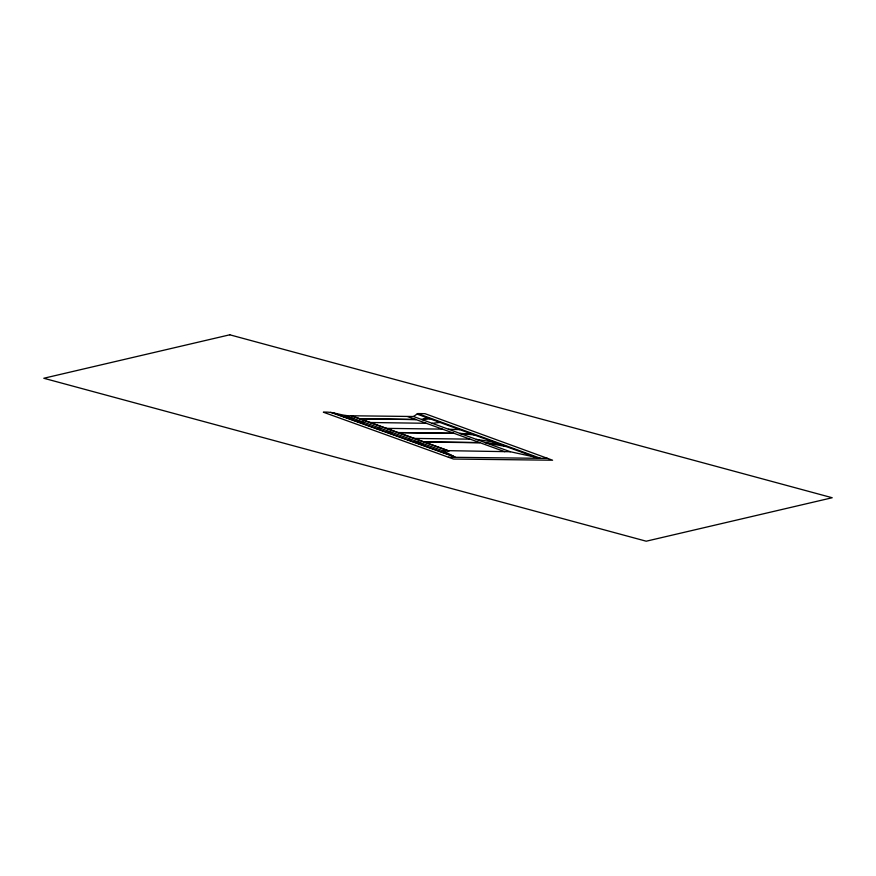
<?xml version="1.0" encoding="UTF-8"?>
<svg xmlns="http://www.w3.org/2000/svg" width="876" height="876" viewBox="0 0 876 876"><rect width="100%" height="100%" fill="white"/><g stroke="black" fill="none" stroke-linecap="round" stroke-linejoin="round"><path stroke-width="1.31" d="M417.764 413.56L424.991 413.669L552.592 460.218L453.45 459.035L323.343 412.202C332.979 411.26 341.925 416.209 351.506 415.772L413.505 416.505L510.314 451.731L540.601 458.334L417.764 413.56L413.505 416.505M391.331 433.828L392.547 432.613M421.619 419.462L426.962 417.71M430.028 418.816L422.221 419.681M432.196 423.316L439.916 422.418M376.636 428.528L380.567 428.298M448.413 457.228L547.653 458.411M370.176 422.506L426.174 423.283M386.393 428.353L442.216 429.12M387.4 432.405L392.152 432.47M398.011 432.547L453.713 433.291M459.867 433.379L472.208 434.189M398.208 432.624L453.91 433.368M414.304 438.427L469.821 439.15M413.187 441.701L417.918 441.767M423.754 441.843L479.172 442.555M485.293 442.632L500.667 444.559M424.28 442.03L479.698 442.741M351.506 415.772L448.216 450.669L510.314 451.731M345.177 415.531L443.267 450.91L448.873 450.976L448.216 450.669M359.609 418.695L415.728 419.484M349.217 418.651L354.003 418.717M359.905 418.805L416.012 419.593M448.435 429.218L459.78 429.656M460.261 433.521L474.234 434.923M356.455 421.257L364.12 422.363M476.369 439.38L493.911 442.095M486.355 443.015L506.098 446.53M343.293 416.516L353.4 418.498M350.893 415.618L448.873 450.976M333.187 412.87L453.396 456.188M330.635 412.311L455.542 457.305L443.267 450.91M407.701 416.571L504.751 451.666M417.02 414.085L535.313 457.173M418.991 442.15L423.71 445.49M408.873 438.504L411.326 441.033M229.786 334.796L43.8 378.257L646.214 541.204L832.2 497.743L229.786 334.796"/></g></svg>
